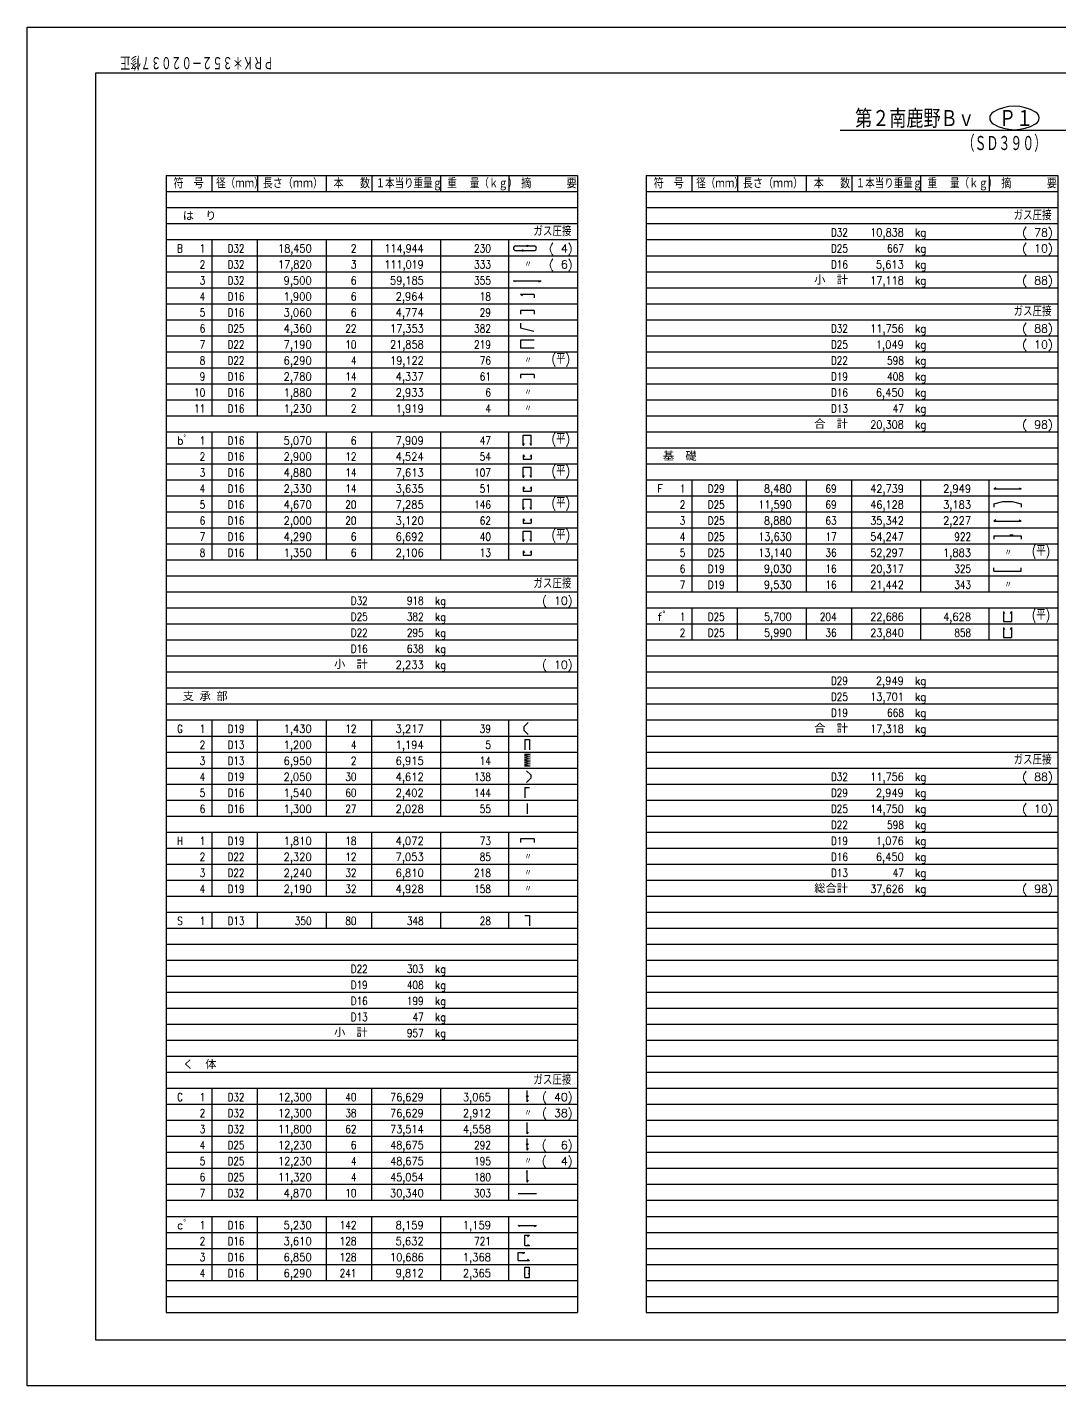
# Model space of a CAD drawing. Extents: x -42150 to -100, y -29800 to -100.
# Drawn here: x -42150 to -19569, y -29800 to -100 of the extents above; entities that cross this region are included whole.
import ezdxf
from ezdxf.enums import TextEntityAlignment as Align

# ---------------------------------------------------------------- set-up
doc = ezdxf.new("R2010")
doc.units = 0
doc.header["$MEASUREMENT"] = 0
for name, color, linetype in [('HYOU-TATE', 7, 'CONTINUOUS'), ('HYOU-TEXT', 6, 'CONTINUOUS'), ('HYOU-YOKO', 7, 'CONTINUOUS'), ('JOINT-TEXT', 6, 'CONTINUOUS'), ('KAKOU', 6, 'CONTINUOUS'), ('MOJI', 6, 'CONTINUOUS'), ('TEXT-01', 4, 'CONTINUOUS'), ('TEXT-02', 6, 'CONTINUOUS'), ('WAKU-01', 1, 'CONTINUOUS')]:
    doc.layers.add(name, color=color, linetype=linetype)
doc.styles.get("Standard").update_dxf_attribs({"font": 'txt.shx', "bigfont": 'bigfont.shx'})
doc.styles.add('TYTLE', font='txt.shx', dxfattribs={"width": 0.678, "bigfont": 'bigfont.shx'})

msp = doc.modelspace()

# ---------------------------------------------------------------- linework, layer by layer
at = {"layer": 'HYOU-TATE'}
for p, q in [((-38114, -4745), (-38114, -8595)), ((-37114, -8595), (-37114, -4745)), ((-35614, -4745), (-35614, -8595)), ((-34614, -8595), (-34614, -4745)), ((-33114, -4745), (-33114, -8595)), ((-31614, -8595), (-31614, -4745)), ((-38114, -8945), (-38114, -11745)), ((-37114, -11745), (-37114, -8945)), ((-35614, -8945), (-35614, -11745)), ((-34614, -11745), (-34614, -8945)), ((-33114, -8945), (-33114, -11745)), ((-31614, -11745), (-31614, -8945)), ((-27614, -9995), (-27614, -12445)), ((-26614, -12445), (-26614, -9995)), ((-25114, -9995), (-25114, -12445)), ((-24114, -12445), (-24114, -9995)), ((-22614, -9995), (-22614, -12445)), ((-21114, -12445), (-21114, -9995)), ((-27614, -12795), (-27614, -13495)), ((-26614, -13495), (-26614, -12795)), ((-25114, -12795), (-25114, -13495)), ((-24114, -13495), (-24114, -12795)), ((-22614, -12795), (-22614, -13495)), ((-21114, -13495), (-21114, -12795)), ((-38114, -15245), (-38114, -17345)), ((-37114, -17345), (-37114, -15245)), ((-35614, -15245), (-35614, -17345)), ((-34614, -17345), (-34614, -15245)), ((-33114, -15245), (-33114, -17345)), ((-31614, -17345), (-31614, -15245)), ((-38114, -17695), (-38114, -19095)), ((-37114, -19095), (-37114, -17695)), ((-35614, -17695), (-35614, -19095)), ((-34614, -19095), (-34614, -17695)), ((-33114, -17695), (-33114, -19095)), ((-31614, -19095), (-31614, -17695)), ((-38114, -19445), (-38114, -19795)), ((-37114, -19795), (-37114, -19445)), ((-35614, -19445), (-35614, -19795)), ((-34614, -19795), (-34614, -19445)), ((-33114, -19445), (-33114, -19795)), ((-31614, -19795), (-31614, -19445)), ((-38114, -23295), (-38114, -25745)), ((-37114, -25745), (-37114, -23295)), ((-35614, -23295), (-35614, -25745)), ((-34614, -25745), (-34614, -23295)), ((-33114, -23295), (-33114, -25745)), ((-31614, -25745), (-31614, -23295)), ((-38114, -26095), (-38114, -27495)), ((-37114, -27495), (-37114, -26095)), ((-35614, -26095), (-35614, -27495)), ((-34614, -27495), (-34614, -26095)), ((-33114, -26095), (-33114, -27495)), ((-31614, -27495), (-31614, -26095))]:
    msp.add_line(p, q, dxfattribs=at)
at = {"layer": 'HYOU-YOKO', "color": 4}
for p, q in [((-39114, -3345), (-39114, -28195)), ((-39114, -3345), (-30114, -3345)), ((-30114, -3345), (-30114, -28195)), ((-28614, -3345), (-28614, -28195)), ((-28614, -3345), (-19614, -3345)), ((-19614, -3345), (-19614, -28195)), ((-39114, -3695), (-30114, -3695)), ((-28614, -3695), (-19614, -3695)), ((-39114, -28195), (-30114, -28195)), ((-28614, -28195), (-19614, -28195))]:
    msp.add_line(p, q, dxfattribs=at)
at = {"layer": 'HYOU-YOKO'}
for p, q in [((-38114, -3345), (-38114, -3695)), ((-37114, -3345), (-37114, -3695)), ((-35614, -3345), (-35614, -3695)), ((-34614, -3345), (-34614, -3695)), ((-33114, -3345), (-33114, -3695)), ((-31614, -3345), (-31614, -3695)), ((-27614, -3345), (-27614, -3695)), ((-26614, -3345), (-26614, -3695)), ((-25114, -3345), (-25114, -3695)), ((-24114, -3345), (-24114, -3695)), ((-22614, -3345), (-22614, -3695)), ((-21114, -3345), (-21114, -3695)), ((-39114, -4045), (-30114, -4045)), ((-28614, -4045), (-19614, -4045)), ((-39114, -4395), (-30114, -4395)), ((-28614, -4395), (-19614, -4395)), ((-39114, -4745), (-30114, -4745)), ((-28614, -4745), (-19614, -4745)), ((-39114, -5095), (-30114, -5095)), ((-28614, -5095), (-19614, -5095)), ((-39114, -5445), (-30114, -5445)), ((-28614, -5445), (-19614, -5445)), ((-39114, -5795), (-30114, -5795)), ((-28614, -5795), (-19614, -5795)), ((-39114, -6145), (-30114, -6145)), ((-28614, -6145), (-19614, -6145)), ((-39114, -6495), (-30114, -6495)), ((-28614, -6495), (-19614, -6495)), ((-39114, -6845), (-30114, -6845)), ((-28614, -6845), (-19614, -6845)), ((-39114, -7195), (-30114, -7195)), ((-28614, -7195), (-19614, -7195)), ((-39114, -7545), (-30114, -7545)), ((-28614, -7545), (-19614, -7545)), ((-39114, -7895), (-30114, -7895)), ((-28614, -7895), (-19614, -7895)), ((-39114, -8245), (-30114, -8245)), ((-28614, -8245), (-19614, -8245)), ((-39114, -8595), (-30114, -8595)), ((-28614, -8595), (-19614, -8595)), ((-39114, -8945), (-30114, -8945)), ((-28614, -8945), (-19614, -8945)), ((-39114, -9295), (-30114, -9295)), ((-28614, -9295), (-19614, -9295)), ((-39114, -9645), (-30114, -9645)), ((-28614, -9645), (-19614, -9645)), ((-39114, -9995), (-30114, -9995)), ((-28614, -9995), (-19614, -9995)), ((-39114, -10345), (-30114, -10345)), ((-28614, -10345), (-19614, -10345)), ((-39114, -10695), (-30114, -10695)), ((-28614, -10695), (-19614, -10695)), ((-39114, -11045), (-30114, -11045)), ((-28614, -11045), (-19614, -11045)), ((-39114, -11395), (-30114, -11395)), ((-28614, -11395), (-19614, -11395)), ((-39114, -11745), (-30114, -11745)), ((-28614, -11745), (-19614, -11745)), ((-39114, -12095), (-30114, -12095)), ((-28614, -12095), (-19614, -12095)), ((-39114, -12445), (-30114, -12445)), ((-28614, -12445), (-19614, -12445)), ((-39114, -12795), (-30114, -12795)), ((-28614, -12795), (-19614, -12795)), ((-39114, -13145), (-30114, -13145)), ((-28614, -13145), (-19614, -13145)), ((-39114, -13495), (-30114, -13495)), ((-28614, -13495), (-19614, -13495)), ((-39114, -13845), (-30114, -13845)), ((-28614, -13845), (-19614, -13845)), ((-39114, -14195), (-30114, -14195)), ((-28614, -14195), (-19614, -14195)), ((-39114, -14545), (-30114, -14545)), ((-28614, -14545), (-19614, -14545)), ((-39114, -14895), (-30114, -14895)), ((-28614, -14895), (-19614, -14895)), ((-39114, -15245), (-30114, -15245)), ((-28614, -15245), (-19614, -15245)), ((-39114, -15595), (-30114, -15595)), ((-28614, -15595), (-19614, -15595)), ((-39114, -15945), (-30114, -15945)), ((-28614, -15945), (-19614, -15945)), ((-39114, -16295), (-30114, -16295)), ((-28614, -16295), (-19614, -16295)), ((-39114, -16645), (-30114, -16645)), ((-28614, -16645), (-19614, -16645)), ((-39114, -16995), (-30114, -16995)), ((-28614, -16995), (-19614, -16995)), ((-39114, -17345), (-30114, -17345)), ((-28614, -17345), (-19614, -17345)), ((-39114, -17695), (-30114, -17695)), ((-28614, -17695), (-19614, -17695)), ((-39114, -18045), (-30114, -18045)), ((-28614, -18045), (-19614, -18045)), ((-39114, -18395), (-30114, -18395)), ((-28614, -18395), (-19614, -18395)), ((-39114, -18745), (-30114, -18745)), ((-28614, -18745), (-19614, -18745)), ((-39114, -19095), (-30114, -19095)), ((-28614, -19095), (-19614, -19095)), ((-39114, -19445), (-30114, -19445)), ((-28614, -19445), (-19614, -19445)), ((-39114, -19795), (-30114, -19795)), ((-28614, -19795), (-19614, -19795)), ((-39114, -20145), (-30114, -20145)), ((-28614, -20145), (-19614, -20145)), ((-39114, -20495), (-30114, -20495)), ((-28614, -20495), (-19614, -20495)), ((-39114, -20845), (-30114, -20845)), ((-28614, -20845), (-19614, -20845)), ((-39114, -21195), (-30114, -21195)), ((-28614, -21195), (-19614, -21195)), ((-39114, -21545), (-30114, -21545)), ((-28614, -21545), (-19614, -21545)), ((-39114, -21895), (-30114, -21895)), ((-28614, -21895), (-19614, -21895)), ((-39114, -22245), (-30114, -22245)), ((-28614, -22245), (-19614, -22245)), ((-39114, -22595), (-30114, -22595)), ((-28614, -22595), (-19614, -22595)), ((-39114, -22945), (-30114, -22945)), ((-28614, -22945), (-19614, -22945)), ((-39114, -23295), (-30114, -23295)), ((-28614, -23295), (-19614, -23295)), ((-39114, -23645), (-30114, -23645)), ((-28614, -23645), (-19614, -23645)), ((-39114, -23995), (-30114, -23995)), ((-28614, -23995), (-19614, -23995)), ((-39114, -24345), (-30114, -24345)), ((-28614, -24345), (-19614, -24345)), ((-39114, -24695), (-30114, -24695)), ((-28614, -24695), (-19614, -24695)), ((-39114, -25045), (-30114, -25045)), ((-28614, -25045), (-19614, -25045)), ((-39114, -25395), (-30114, -25395)), ((-28614, -25395), (-19614, -25395)), ((-39114, -25745), (-30114, -25745)), ((-28614, -25745), (-19614, -25745)), ((-39114, -26095), (-30114, -26095)), ((-28614, -26095), (-19614, -26095)), ((-39114, -26445), (-30114, -26445)), ((-28614, -26445), (-19614, -26445)), ((-39114, -26795), (-30114, -26795)), ((-28614, -26795), (-19614, -26795)), ((-39114, -27145), (-30114, -27145)), ((-28614, -27145), (-19614, -27145)), ((-39114, -27495), (-30114, -27495)), ((-28614, -27495), (-19614, -27495)), ((-39114, -27845), (-30114, -27845)), ((-28614, -27845), (-19614, -27845))]:
    msp.add_line(p, q, dxfattribs=at)
at = {"layer": 'KAKOU'}
for p, q in [((-31466, -4883), (-31066, -4883)), ((-31466, -4983), (-31066, -4983)), ((-31514, -5645), (-30914, -5645)), ((-31471, -5670), (-31514, -5645)), ((-30958, -5670), (-30914, -5645)), ((-31064, -5945), (-31364, -5945)), ((-31321, -5970), (-31364, -5945)), ((-31064, -5945), (-31064, -6020)), ((-31064, -6295), (-31364, -6295)), ((-31364, -6295), (-31364, -6370)), ((-31064, -6295), (-31064, -6370)), ((-31364, -6570), (-31364, -6670)), ((-31364, -6670), (-31074, -6748)), ((-31364, -6945), (-31364, -7120)), ((-31064, -6945), (-31364, -6945)), ((-31064, -7120), (-31364, -7120)), ((-31364, -7695), (-31364, -7770)), ((-31064, -7695), (-31364, -7695)), ((-31064, -7695), (-31064, -7770)), ((-31302, -9245), (-31302, -9020)), ((-31302, -9020), (-31127, -9020)), ((-31302, -9245), (-31277, -9202)), ((-31127, -9245), (-31152, -9202)), ((-31127, -9245), (-31127, -9020)), ((-31302, -9445), (-31277, -9489)), ((-31302, -9445), (-31302, -9545)), ((-31127, -9445), (-31152, -9489)), ((-31127, -9445), (-31127, -9545)), ((-31302, -9545), (-31127, -9545)), ((-31302, -9945), (-31302, -9720)), ((-31302, -9720), (-31127, -9720)), ((-31127, -9945), (-31127, -9720)), ((-31302, -9945), (-31277, -9902)), ((-31127, -9945), (-31152, -9902)), ((-31302, -10145), (-31277, -10189)), ((-31302, -10145), (-31302, -10245)), ((-31302, -10245), (-31127, -10245)), ((-31127, -10145), (-31152, -10189)), ((-31127, -10145), (-31127, -10245)), ((-20971, -10170), (-21014, -10195)), ((-21014, -10195), (-20414, -10195)), ((-20458, -10170), (-20414, -10195)), ((-31302, -10645), (-31302, -10420)), ((-31302, -10420), (-31127, -10420)), ((-31302, -10645), (-31277, -10602)), ((-31127, -10645), (-31152, -10602)), ((-31127, -10645), (-31127, -10420)), ((-21014, -10520), (-20814, -10470)), ((-21014, -10520), (-21014, -10595)), ((-20814, -10470), (-20614, -10470)), ((-20614, -10470), (-20414, -10520)), ((-20414, -10520), (-20414, -10595)), ((-31302, -10845), (-31302, -10945)), ((-31302, -10845), (-31277, -10889)), ((-31302, -10945), (-31127, -10945)), ((-31127, -10845), (-31152, -10889)), ((-31127, -10845), (-31127, -10945)), ((-20971, -10870), (-21014, -10895)), ((-21014, -10895), (-20414, -10895)), ((-20458, -10870), (-20414, -10895)), ((-31302, -11120), (-31127, -11120)), ((-31302, -11345), (-31302, -11120)), ((-31127, -11345), (-31127, -11120)), ((-21014, -11220), (-20414, -11220)), ((-21014, -11220), (-21014, -11295)), ((-20664, -11200), (-20589, -11200)), ((-20414, -11220), (-20414, -11295)), ((-31302, -11345), (-31277, -11302)), ((-31302, -11545), (-31302, -11645)), ((-31302, -11545), (-31277, -11589)), ((-31127, -11345), (-31152, -11302)), ((-31127, -11545), (-31152, -11589)), ((-31127, -11545), (-31127, -11645)), ((-31302, -11645), (-31127, -11645)), ((-21014, -11995), (-21014, -11920)), ((-21014, -11995), (-20414, -11995)), ((-20414, -11995), (-20414, -11920)), ((-20802, -12870), (-20777, -12914)), ((-20802, -12870), (-20802, -13095)), ((-20627, -12870), (-20652, -12914)), ((-20627, -12870), (-20627, -13095)), ((-20802, -13095), (-20627, -13095)), ((-20802, -13220), (-20802, -13445)), ((-20802, -13220), (-20777, -13264)), ((-20627, -13220), (-20652, -13264)), ((-20627, -13220), (-20627, -13445)), ((-20802, -13445), (-20627, -13445)), ((-31197, -15303), (-31289, -15395)), ((-31289, -15395), (-31289, -15470)), ((-31197, -15563), (-31289, -15470)), ((-31264, -15670), (-31264, -15895)), ((-31264, -15670), (-31164, -15670)), ((-31164, -15670), (-31164, -15895)), ((-31277, -15995), (-31152, -15995)), ((-31152, -15995), (-31277, -16016)), ((-31277, -16016), (-31152, -16037)), ((-31152, -16037), (-31277, -16058)), ((-31277, -16058), (-31152, -16079)), ((-31152, -16079), (-31277, -16100)), ((-31277, -16100), (-31152, -16120)), ((-31152, -16120), (-31277, -16141)), ((-31277, -16141), (-31152, -16162)), ((-31152, -16162), (-31277, -16183)), ((-31277, -16183), (-31152, -16204)), ((-31152, -16204), (-31277, -16225)), ((-31277, -16225), (-31152, -16245)), ((-31277, -16245), (-31152, -16245)), ((-31232, -16353), (-31139, -16445)), ((-31232, -16613), (-31139, -16520)), ((-31139, -16445), (-31139, -16520)), ((-31264, -16720), (-31264, -16945)), ((-31264, -16720), (-31164, -16720)), ((-31214, -17070), (-31214, -17295)), ((-31064, -17845), (-31364, -17845)), ((-31364, -17845), (-31364, -17920)), ((-31064, -17845), (-31064, -17920)), ((-31264, -19520), (-31164, -19520)), ((-31164, -19520), (-31164, -19745)), ((-31214, -23595), (-31214, -23345)), ((-31214, -23595), (-31189, -23552)), ((-31214, -24295), (-31214, -24045)), ((-31214, -24295), (-31189, -24252)), ((-31214, -24645), (-31214, -24395)), ((-31214, -24645), (-31189, -24602)), ((-31214, -25095), (-31239, -25139)), ((-31214, -25345), (-31214, -25095)), ((-31214, -25345), (-31189, -25302)), ((-31414, -25595), (-31014, -25595)), ((-31414, -26295), (-31014, -26295)), ((-31371, -26320), (-31414, -26295)), ((-31058, -26320), (-31014, -26295)), ((-31264, -26733), (-31264, -26508)), ((-31264, -26508), (-31164, -26508)), ((-31208, -26533), (-31164, -26508)), ((-31208, -26708), (-31164, -26733)), ((-31414, -27058), (-31414, -26883)), ((-31414, -26883), (-31264, -26883)), ((-31308, -26908), (-31264, -26883)), ((-31264, -26733), (-31164, -26733)), ((-31414, -27058), (-31164, -27058)), ((-31264, -27433), (-31264, -27208)), ((-31264, -27208), (-31164, -27208)), ((-31208, -27033), (-31164, -27058)), ((-31164, -27258), (-31189, -27301)), ((-31164, -27433), (-31164, -27208)), ((-31264, -27433), (-31164, -27433)), ((-31164, -27383), (-31189, -27340))]:
    msp.add_line(p, q, dxfattribs=at)
for centre, radius in [((-31316, -4983), 15), ((-31316, -4983), 7.5), ((-31216, -4883), 15), ((-31216, -4883), 7.5), ((-31214, -23470), 15), ((-31214, -23470), 7.5), ((-31214, -24520), 15), ((-31214, -24520), 7.5)]:
    msp.add_circle(centre, radius, dxfattribs=at)
for centre, start, end in [((-31466, -4933), 90, 270), ((-31066, -4933), 270, 90)]:
    msp.add_arc(centre, 50, start, end, dxfattribs=at)
at = {"layer": 'TEXT-01'}
msp.add_line((-24375, -2350), (-17375, -2350), dxfattribs=at)
at = {"layer": 'TEXT-01', "color": 2}
for centre, radius, start, end in [((-20951, -2085), 150, 120.434, 239.566), ((-20562, -2746), 917, 59.566, 120.434), ((-20174, -2085), 150, 300.434, 59.566), ((-20562, -1424), 917, 239.566, 300.434)]:
    msp.add_arc(centre, radius, start, end, dxfattribs=at)
at = {"layer": 'WAKU-01', "color": 7}
for p, q in [((-42150, -100), (-100, -100)), ((-42150, -29800), (-42150, -100)), ((-100, -29800), (-42150, -29800))]:
    msp.add_line(p, q, dxfattribs=at)
at = {"layer": 'WAKU-01'}
for p, q in [((-40650, -28800), (-40650, -1100)), ((-40650, -1100), (-1100, -1100)), ((-1100, -28800), (-40650, -28800))]:
    msp.add_line(p, q, dxfattribs=at)

# ---------------------------------------------------------------- texts
at = {"layer": 'HYOU-TEXT'}
for s, p in [('符\u3000号', (-38950, -3621)), ('長さ（ｍｍ）', (-37001, -3621)), ('本  数', (-35450, -3621)), ('摘    要', (-31349, -3621)), ('符\u3000号', (-28450, -3621)), ('長さ（ｍｍ）', (-26501, -3621)), ('本  数', (-24950, -3621)), ('摘    要', (-20849, -3621))]:
    msp.add_text(s, height=200, dxfattribs=at).set_placement(p)
at = {"layer": 'HYOU-TEXT', "width": 0.8}
for s, p in [('径（ｍｍ）', (-38019, -3621)), ('１本当り重量ｇ', (-34532, -3621)), ('重  量（ｋｇ）', (-32963, -3621)), ('径（ｍｍ）', (-27519, -3621)), ('１本当り重量ｇ', (-24032, -3621)), ('重  量（ｋｇ）', (-22463, -3621))]:
    msp.add_text(s, height=200, dxfattribs=at).set_placement(p)
at = {"layer": 'JOINT-TEXT', "width": 0.8}
for p in [(-19749, -4377), (-30249, -4727), (-19749, -6477), (-30249, -12427), (-19749, -16277), (-30249, -23277)]:
    msp.add_text('ガス圧接', height=200, dxfattribs=at).set_placement(p, align=Align.BOTTOM_RIGHT)
at = {"layer": 'JOINT-TEXT'}
for s, p in [('( 78)', (-19724, -4727)), ('( 4)', (-30224, -5077)), ('( 10)', (-19724, -5077)), ('( 6)', (-30224, -5427)), ('( 88)', (-19724, -5777)), ('( 88)', (-19724, -6827)), ('( 10)', (-19724, -7177)), ('( 98)', (-19724, -8927)), ('( 10)', (-30224, -12777)), ('( 10)', (-30224, -14177)), ('( 88)', (-19724, -16627)), ('( 10)', (-19724, -17327)), ('( 98)', (-19724, -19077)), ('( 40)', (-30224, -23627)), ('( 38)', (-30224, -23977)), ('(  6)', (-30224, -24677)), ('(  4)', (-30224, -25027))]:
    msp.add_text(s, height=175, dxfattribs=at).set_placement(p, align=Align.BOTTOM_RIGHT)
at = {"layer": 'JOINT-TEXT', "width": 0.8}
for p in [(-30681, -7510), (-30681, -9260), (-30681, -9960), (-30681, -10660), (-30681, -11360), (-20181, -11710), (-20181, -13110)]:
    msp.add_text('(平)', height=200, dxfattribs=at).set_placement(p, align=Align.BOTTOM_LEFT)
at = {"layer": 'KAKOU', "width": 0.8}
for p in [(-31281, -5410), (-31281, -7510), (-31281, -8210), (-31281, -8560), (-20781, -11710), (-20781, -12410), (-31281, -18360), (-31281, -18710), (-31281, -19060), (-31281, -23960), (-31281, -25010)]:
    msp.add_text('〃', height=150, dxfattribs=at).set_placement(p, align=Align.BOTTOM_LEFT)
at = {"layer": 'MOJI'}
for s, width, p, p2 in [('は', 1.615385, (-38747, -4325), (-38502, -4325)), ('り', 1.909091, (-38257, -4325), (-38012, -4325)), ('D32', 0.7875, (-24572, -4675), (-24204, -4675)), ('10,838', 0.9, (-23714, -4675), (-22979, -4675)), ('kg', 0.84, (-22734, -4675), (-22489, -4675)), ('B', 1.05, (-38869, -5025), (-38747, -5025)), ('1', 2.1, (-38379, -5025), (-38257, -5025)), ('D32', 0.7875, (-37767, -5025), (-37399, -5025)), ('18,450', 0.9, (-36664, -5025), (-35929, -5025)), ('2', 1.05, (-35072, -5025), (-34949, -5025)), ('114,944', 0.890909, (-34337, -5025), (-33479, -5025)), ('230', 0.84, (-32377, -5025), (-32009, -5025)), ('D25', 0.7875, (-24572, -5025), (-24204, -5025)), ('667', 0.7875, (-23347, -5025), (-22979, -5025)), ('kg', 0.84, (-22734, -5025), (-22489, -5025)), ('2', 1.05, (-38379, -5375), (-38257, -5375)), ('D32', 0.7875, (-37767, -5375), (-37399, -5375)), ('17,820', 0.9, (-36664, -5375), (-35929, -5375)), ('3', 1.05, (-35072, -5375), (-34949, -5375)), ('111,019', 1.05, (-34337, -5375), (-33479, -5375)), ('333', 0.7875, (-32377, -5375), (-32009, -5375)), ('D16', 0.9, (-24572, -5375), (-24204, -5375)), ('5,613', 0.913043, (-23592, -5375), (-22979, -5375)), ('kg', 0.84, (-22734, -5375), (-22489, -5375)), ('3', 1.05, (-38379, -5725), (-38257, -5725)), ('D32', 0.7875, (-37767, -5725), (-37399, -5725)), ('9,500', 0.913043, (-36542, -5725), (-35929, -5725)), ('6', 1.05, (-35072, -5725), (-34949, -5725)), ('59,185', 0.868966, (-34214, -5725), (-33479, -5725)), ('355', 0.7875, (-32377, -5725), (-32009, -5725)), ('小', 1.5, (-24939, -5725), (-24694, -5725)), ('計', 1.5, (-24449, -5725), (-24204, -5725)), ('17,118', 1.008, (-23714, -5725), (-22979, -5725)), ('kg', 0.84, (-22734, -5725), (-22489, -5725)), ('4', 1.05, (-38379, -6075), (-38257, -6075)), ('D16', 0.9, (-37767, -6075), (-37399, -6075)), ('6', 1.05, (-35072, -6075), (-34949, -6075)), ('2,964', 0.84, (-34092, -6075), (-33479, -6075)), ('18', 1.05, (-32254, -6075), (-32009, -6075)), ('5', 1.05, (-38379, -6425), (-38257, -6425)), ('D16', 0.9, (-37767, -6425), (-37399, -6425)), ('3,060', 0.913043, (-36542, -6425), (-35929, -6425)), ('6', 1.05, (-35072, -6425), (-34949, -6425)), ('4,774', 0.84, (-34092, -6425), (-33479, -6425)), ('29', 0.84, (-32254, -6425), (-32009, -6425)), ('6', 1.05, (-38379, -6775), (-38257, -6775)), ('D25', 0.7875, (-37767, -6775), (-37399, -6775)), ('4,360', 0.875, (-36542, -6775), (-35929, -6775)), ('22', 0.84, (-35194, -6775), (-34949, -6775)), ('17,353', 0.868966, (-34214, -6775), (-33479, -6775)), ('382', 0.7875, (-32377, -6775), (-32009, -6775)), ('D32', 0.7875, (-24572, -6775), (-24204, -6775)), ('11,756', 0.933333, (-23714, -6775), (-22979, -6775)), ('kg', 0.84, (-22734, -6775), (-22489, -6775)), ('7', 1.05, (-38379, -7125), (-38257, -7125)), ('D22', 0.7875, (-37767, -7125), (-37399, -7125)), ('7,190', 0.954545, (-36542, -7125), (-35929, -7125)), ('10', 1.2, (-35194, -7125), (-34949, -7125)), ('21,858', 0.868966, (-34214, -7125), (-33479, -7125)), ('219', 0.9, (-32377, -7125), (-32009, -7125)), ('D25', 0.7875, (-24572, -7125), (-24204, -7125)), ('1,049', 0.954545, (-23592, -7125), (-22979, -7125)), ('kg', 0.84, (-22734, -7125), (-22489, -7125)), ('8', 1.05, (-38379, -7475), (-38257, -7475)), ('D22', 0.7875, (-37767, -7475), (-37399, -7475)), ('6,290', 0.875, (-36542, -7475), (-35929, -7475)), ('4', 1.05, (-35072, -7475), (-34949, -7475)), ('19,122', 0.933333, (-34214, -7475), (-33479, -7475)), ('76', 0.84, (-32254, -7475), (-32009, -7475)), ('D22', 0.7875, (-24572, -7475), (-24204, -7475)), ('598', 0.7875, (-23347, -7475), (-22979, -7475)), ('kg', 0.84, (-22734, -7475), (-22489, -7475)), ('9', 1.05, (-38379, -7825), (-38257, -7825)), ('D16', 0.9, (-37767, -7825), (-37399, -7825)), ('2,780', 0.875, (-36542, -7825), (-35929, -7825)), ('14', 1.05, (-35194, -7825), (-34949, -7825)), ('4,337', 0.84, (-34092, -7825), (-33479, -7825)), ('61', 1.05, (-32254, -7825), (-32009, -7825)), ('D19', 0.9, (-24572, -7825), (-24204, -7825)), ('408', 0.84, (-23347, -7825), (-22979, -7825)), ('kg', 0.84, (-22734, -7825), (-22489, -7825)), ('10', 1.2, (-38502, -8175), (-38257, -8175)), ('D16', 0.9, (-37767, -8175), (-37399, -8175)), ('1,880', 0.954545, (-36542, -8175), (-35929, -8175)), ('2', 1.05, (-35072, -8175), (-34949, -8175)), ('2,933', 0.84, (-34092, -8175), (-33479, -8175)), ('6', 1.05, (-32132, -8175), (-32009, -8175)), ('D16', 0.9, (-24572, -8175), (-24204, -8175)), ('6,450', 0.875, (-23592, -8175), (-22979, -8175)), ('kg', 0.84, (-22734, -8175), (-22489, -8175)), ('11', 1.4, (-38502, -8525), (-38257, -8525)), ('D16', 0.9, (-37767, -8525), (-37399, -8525)), ('1,230', 0.954545, (-36542, -8525), (-35929, -8525)), ('2', 1.05, (-35072, -8525), (-34949, -8525)), ('4', 1.05, (-32132, -8525), (-32009, -8525)), ('D13', 0.9, (-24572, -8525), (-24204, -8525)), ('47', 0.84, (-23224, -8525), (-22979, -8525)), ('kg', 0.84, (-22734, -8525), (-22489, -8525)), ('合', 1.5, (-24939, -8875), (-24694, -8875)), ('計', 1.5, (-24449, -8875), (-24204, -8875)), ('20,308', 0.868966, (-23714, -8875), (-22979, -8875)), ('kg', 0.84, (-22734, -8875), (-22489, -8875)), ('bﾟ', 1.5, (-38869, -9225), (-38624, -9225)), ('1', 2.1, (-38379, -9225), (-38257, -9225)), ('D16', 0.9, (-37767, -9225), (-37399, -9225)), ('5,070', 0.913043, (-36542, -9225), (-35929, -9225)), ('6', 1.05, (-35072, -9225), (-34949, -9225)), ('7,909', 0.875, (-34092, -9225), (-33479, -9225)), ('47', 0.84, (-32254, -9225), (-32009, -9225)), ('2', 1.05, (-38379, -9575), (-38257, -9575)), ('D16', 0.9, (-37767, -9575), (-37399, -9575)), ('2,900', 0.913043, (-36542, -9575), (-35929, -9575)), ('12', 1.05, (-35194, -9575), (-34949, -9575)), ('4,524', 0.84, (-34092, -9575), (-33479, -9575)), ('54', 0.84, (-32254, -9575), (-32009, -9575)), ('基', 1.5, (-28247, -9575), (-28002, -9575)), ('礎', 1.5, (-27757, -9575), (-27512, -9575)), ('3', 1.05, (-38379, -9925), (-38257, -9925)), ('D16', 0.9, (-37767, -9925), (-37399, -9925)), ('4,880', 0.875, (-36542, -9925), (-35929, -9925)), ('14', 1.05, (-35194, -9925), (-34949, -9925)), ('7,613', 0.913043, (-34092, -9925), (-33479, -9925)), ('107', 0.969231, (-32377, -9925), (-32009, -9925)), ('4', 1.05, (-38379, -10275), (-38257, -10275)), ('D16', 0.9, (-37767, -10275), (-37399, -10275)), ('2,330', 0.875, (-36542, -10275), (-35929, -10275)), ('14', 1.05, (-35194, -10275), (-34949, -10275)), ('3,635', 0.84, (-34092, -10275), (-33479, -10275)), ('51', 1.05, (-32254, -10275), (-32009, -10275)), ('F', 1.05, (-28369, -10275), (-28247, -10275)), ('1', 2.1, (-27879, -10275), (-27757, -10275)), ('D29', 0.7875, (-27267, -10275), (-26899, -10275)), ('8,480', 0.875, (-26042, -10275), (-25429, -10275)), ('69', 0.84, (-24694, -10275), (-24449, -10275)), ('42,739', 0.812903, (-23714, -10275), (-22979, -10275)), ('2,949', 0.84, (-22122, -10275), (-21509, -10275)), ('5', 1.05, (-38379, -10625), (-38257, -10625)), ('D16', 0.9, (-37767, -10625), (-37399, -10625)), ('4,670', 0.875, (-36542, -10625), (-35929, -10625)), ('20', 0.933333, (-35194, -10625), (-34949, -10625)), ('7,285', 0.84, (-34092, -10625), (-33479, -10625)), ('146', 0.9, (-32377, -10625), (-32009, -10625)), ('2', 1.05, (-27879, -10625), (-27757, -10625)), ('D25', 0.7875, (-27267, -10625), (-26899, -10625)), ('11,590', 0.969231, (-26164, -10625), (-25429, -10625)), ('69', 0.84, (-24694, -10625), (-24449, -10625)), ('46,128', 0.868966, (-23714, -10625), (-22979, -10625)), ('3,183', 0.913043, (-22122, -10625), (-21509, -10625)), ('6', 1.05, (-38379, -10975), (-38257, -10975)), ('D16', 0.9, (-37767, -10975), (-37399, -10975)), ('2,000', 0.954545, (-36542, -10975), (-35929, -10975)), ('20', 0.933333, (-35194, -10975), (-34949, -10975)), ('3,120', 0.954545, (-34092, -10975), (-33479, -10975)), ('62', 0.84, (-32254, -10975), (-32009, -10975)), ('3', 1.05, (-27879, -10975), (-27757, -10975)), ('D25', 0.7875, (-27267, -10975), (-26899, -10975)), ('8,880', 0.875, (-26042, -10975), (-25429, -10975)), ('63', 0.84, (-24694, -10975), (-24449, -10975)), ('35,342', 0.812903, (-23714, -10975), (-22979, -10975)), ('2,227', 0.84, (-22122, -10975), (-21509, -10975)), ('7', 1.05, (-38379, -11325), (-38257, -11325)), ('D16', 0.9, (-37767, -11325), (-37399, -11325)), ('4,290', 0.875, (-36542, -11325), (-35929, -11325)), ('6', 1.05, (-35072, -11325), (-34949, -11325)), ('6,692', 0.84, (-34092, -11325), (-33479, -11325)), ('40', 0.933333, (-32254, -11325), (-32009, -11325)), ('4', 1.05, (-27879, -11325), (-27757, -11325)), ('D25', 0.7875, (-27267, -11325), (-26899, -11325)), ('13,630', 0.9, (-26164, -11325), (-25429, -11325)), ('17', 1.05, (-24694, -11325), (-24449, -11325)), ('54,247', 0.812903, (-23714, -11325), (-22979, -11325)), ('922', 0.7875, (-21877, -11325), (-21509, -11325)), ('8', 1.05, (-38379, -11675), (-38257, -11675)), ('D16', 0.9, (-37767, -11675), (-37399, -11675)), ('1,350', 0.954545, (-36542, -11675), (-35929, -11675)), ('6', 1.05, (-35072, -11675), (-34949, -11675)), ('2,106', 0.954545, (-34092, -11675), (-33479, -11675)), ('13', 1.05, (-32254, -11675), (-32009, -11675)), ('5', 1.05, (-27879, -11675), (-27757, -11675)), ('D25', 0.7875, (-27267, -11675), (-26899, -11675)), ('13,140', 0.969231, (-26164, -11675), (-25429, -11675)), ('36', 0.84, (-24694, -11675), (-24449, -11675)), ('52,297', 0.812903, (-23714, -11675), (-22979, -11675)), ('1,883', 0.913043, (-22122, -11675), (-21509, -11675)), ('6', 1.05, (-27879, -12025), (-27757, -12025)), ('D19', 0.9, (-27267, -12025), (-26899, -12025)), ('9,030', 0.913043, (-26042, -12025), (-25429, -12025)), ('16', 1.05, (-24694, -12025), (-24449, -12025)), ('20,317', 0.9, (-23714, -12025), (-22979, -12025)), ('325', 0.7875, (-21877, -12025), (-21509, -12025)), ('7', 1.05, (-27879, -12375), (-27757, -12375)), ('D19', 0.9, (-27267, -12375), (-26899, -12375)), ('9,530', 0.875, (-26042, -12375), (-25429, -12375)), ('16', 1.05, (-24694, -12375), (-24449, -12375)), ('21,442', 0.868966, (-23714, -12375), (-22979, -12375)), ('343', 0.7875, (-21877, -12375), (-21509, -12375)), ('D32', 0.7875, (-35072, -12725), (-34704, -12725)), ('918', 0.9, (-33847, -12725), (-33479, -12725)), ('kg', 0.84, (-33234, -12725), (-32989, -12725)), ('D25', 0.7875, (-35072, -13075), (-34704, -13075)), ('382', 0.7875, (-33847, -13075), (-33479, -13075)), ('kg', 0.84, (-33234, -13075), (-32989, -13075)), ('fﾟ', 1.5, (-28369, -13075), (-28124, -13075)), ('1', 2.1, (-27879, -13075), (-27757, -13075)), ('D25', 0.7875, (-27267, -13075), (-26899, -13075)), ('5,700', 0.913043, (-26042, -13075), (-25429, -13075)), ('204', 0.84, (-24817, -13075), (-24449, -13075)), ('22,686', 0.812903, (-23714, -13075), (-22979, -13075)), ('4,628', 0.84, (-22122, -13075), (-21509, -13075)), ('D22', 0.7875, (-35072, -13425), (-34704, -13425)), ('295', 0.7875, (-33847, -13425), (-33479, -13425)), ('kg', 0.84, (-33234, -13425), (-32989, -13425)), ('2', 1.05, (-27879, -13425), (-27757, -13425)), ('D25', 0.7875, (-27267, -13425), (-26899, -13425)), ('5,990', 0.875, (-26042, -13425), (-25429, -13425)), ('36', 0.84, (-24694, -13425), (-24449, -13425)), ('23,840', 0.84, (-23714, -13425), (-22979, -13425)), ('858', 0.7875, (-21877, -13425), (-21509, -13425)), ('D16', 0.9, (-35072, -13775), (-34704, -13775)), ('638', 0.7875, (-33847, -13775), (-33479, -13775)), ('kg', 0.84, (-33234, -13775), (-32989, -13775)), ('小', 1.5, (-35439, -14125), (-35194, -14125)), ('計', 1.5, (-34949, -14125), (-34704, -14125)), ('2,233', 0.84, (-34092, -14125), (-33479, -14125)), ('kg', 0.84, (-33234, -14125), (-32989, -14125)), ('D29', 0.7875, (-24572, -14475), (-24204, -14475)), ('2,949', 0.84, (-23592, -14475), (-22979, -14475)), ('kg', 0.84, (-22734, -14475), (-22489, -14475)), ('支', 1.5, (-38747, -14825), (-38502, -14825)), ('承', 1.5, (-38379, -14825), (-38134, -14825)), ('部', 1.5, (-38012, -14825), (-37767, -14825)), ('D25', 0.7875, (-24572, -14825), (-24204, -14825)), ('13,701', 0.969231, (-23714, -14825), (-22979, -14825)), ('kg', 0.84, (-22734, -14825), (-22489, -14825)), ('D19', 0.9, (-24572, -15175), (-24204, -15175)), ('668', 0.7875, (-23347, -15175), (-22979, -15175)), ('kg', 0.84, (-22734, -15175), (-22489, -15175)), ('G', 1.05, (-38869, -15525), (-38747, -15525)), ('1', 2.1, (-38379, -15525), (-38257, -15525)), ('D19', 0.9, (-37767, -15525), (-37399, -15525)), ('1,430', 0.954545, (-36542, -15525), (-35929, -15525)), ('12', 1.05, (-35194, -15525), (-34949, -15525)), ('3,217', 0.913043, (-34092, -15525), (-33479, -15525)), ('39', 0.84, (-32254, -15525), (-32009, -15525)), ('合', 1.5, (-24939, -15525), (-24694, -15525)), ('計', 1.5, (-24449, -15525), (-24204, -15525)), ('17,318', 0.933333, (-23714, -15525), (-22979, -15525)), ('kg', 0.84, (-22734, -15525), (-22489, -15525)), ('2', 1.05, (-38379, -15875), (-38257, -15875)), ('D13', 0.9, (-37767, -15875), (-37399, -15875)), ('4', 1.05, (-35072, -15875), (-34949, -15875)), ('5', 1.05, (-32132, -15875), (-32009, -15875)), ('3', 1.05, (-38379, -16225), (-38257, -16225)), ('D13', 0.9, (-37767, -16225), (-37399, -16225)), ('6,950', 0.875, (-36542, -16225), (-35929, -16225)), ('2', 1.05, (-35072, -16225), (-34949, -16225)), ('6,915', 0.913043, (-34092, -16225), (-33479, -16225)), ('14', 1.05, (-32254, -16225), (-32009, -16225)), ('4', 1.05, (-38379, -16575), (-38257, -16575)), ('D19', 0.9, (-37767, -16575), (-37399, -16575)), ('2,050', 0.913043, (-36542, -16575), (-35929, -16575)), ('30', 0.933333, (-35194, -16575), (-34949, -16575)), ('4,612', 0.913043, (-34092, -16575), (-33479, -16575)), ('138', 0.9, (-32377, -16575), (-32009, -16575)), ('D32', 0.7875, (-24572, -16575), (-24204, -16575)), ('11,756', 0.933333, (-23714, -16575), (-22979, -16575)), ('kg', 0.84, (-22734, -16575), (-22489, -16575)), ('5', 1.05, (-38379, -16925), (-38257, -16925)), ('D16', 0.9, (-37767, -16925), (-37399, -16925)), ('1,540', 0.954545, (-36542, -16925), (-35929, -16925)), ('60', 0.933333, (-35194, -16925), (-34949, -16925)), ('2,402', 0.875, (-34092, -16925), (-33479, -16925)), ('144', 0.9, (-32377, -16925), (-32009, -16925)), ('D29', 0.7875, (-24572, -16925), (-24204, -16925)), ('2,949', 0.84, (-23592, -16925), (-22979, -16925)), ('kg', 0.84, (-22734, -16925), (-22489, -16925)), ('6', 1.05, (-38379, -17275), (-38257, -17275)), ('D16', 0.9, (-37767, -17275), (-37399, -17275)), ('27', 0.84, (-35194, -17275), (-34949, -17275)), ('2,028', 0.875, (-34092, -17275), (-33479, -17275)), ('55', 0.84, (-32254, -17275), (-32009, -17275)), ('D25', 0.7875, (-24572, -17275), (-24204, -17275)), ('14,750', 0.9, (-23714, -17275), (-22979, -17275)), ('kg', 0.84, (-22734, -17275), (-22489, -17275)), ('D22', 0.7875, (-24572, -17625), (-24204, -17625)), ('598', 0.7875, (-23347, -17625), (-22979, -17625)), ('kg', 0.84, (-22734, -17625), (-22489, -17625)), ('H', 1.05, (-38869, -17975), (-38747, -17975)), ('1', 2.1, (-38379, -17975), (-38257, -17975)), ('D19', 0.9, (-37767, -17975), (-37399, -17975)), ('1,810', 1.05, (-36542, -17975), (-35929, -17975)), ('18', 1.05, (-35194, -17975), (-34949, -17975)), ('4,072', 0.875, (-34092, -17975), (-33479, -17975)), ('73', 0.84, (-32254, -17975), (-32009, -17975)), ('D19', 0.9, (-24572, -17975), (-24204, -17975)), ('1,076', 0.954545, (-23592, -17975), (-22979, -17975)), ('kg', 0.84, (-22734, -17975), (-22489, -17975)), ('2', 1.05, (-38379, -18325), (-38257, -18325)), ('D22', 0.7875, (-37767, -18325), (-37399, -18325)), ('2,320', 0.875, (-36542, -18325), (-35929, -18325)), ('12', 1.05, (-35194, -18325), (-34949, -18325)), ('7,053', 0.875, (-34092, -18325), (-33479, -18325)), ('85', 0.84, (-32254, -18325), (-32009, -18325)), ('D16', 0.9, (-24572, -18325), (-24204, -18325)), ('6,450', 0.875, (-23592, -18325), (-22979, -18325)), ('kg', 0.84, (-22734, -18325), (-22489, -18325)), ('3', 1.05, (-38379, -18675), (-38257, -18675)), ('D22', 0.7875, (-37767, -18675), (-37399, -18675)), ('2,240', 0.875, (-36542, -18675), (-35929, -18675)), ('32', 0.84, (-35194, -18675), (-34949, -18675)), ('6,810', 0.954545, (-34092, -18675), (-33479, -18675)), ('218', 0.9, (-32377, -18675), (-32009, -18675)), ('D13', 0.9, (-24572, -18675), (-24204, -18675)), ('47', 0.84, (-23224, -18675), (-22979, -18675)), ('kg', 0.84, (-22734, -18675), (-22489, -18675)), ('4', 1.05, (-38379, -19025), (-38257, -19025)), ('D19', 0.9, (-37767, -19025), (-37399, -19025)), ('2,190', 0.954545, (-36542, -19025), (-35929, -19025)), ('32', 0.84, (-35194, -19025), (-34949, -19025)), ('4,928', 0.84, (-34092, -19025), (-33479, -19025)), ('158', 0.9, (-32377, -19025), (-32009, -19025)), ('総合計', 1.26, (-24939, -19025), (-24204, -19025)), ('37,626', 0.812903, (-23714, -19025), (-22979, -19025)), ('kg', 0.84, (-22734, -19025), (-22489, -19025)), ('S', 1.05, (-38869, -19725), (-38747, -19725)), ('1', 2.1, (-38379, -19725), (-38257, -19725)), ('D13', 0.9, (-37767, -19725), (-37399, -19725)), ('350', 0.84, (-36297, -19725), (-35929, -19725)), ('80', 0.933333, (-35194, -19725), (-34949, -19725)), ('348', 0.7875, (-33847, -19725), (-33479, -19725)), ('28', 0.84, (-32254, -19725), (-32009, -19725)), ('D22', 0.7875, (-35072, -20775), (-34704, -20775)), ('303', 0.84, (-33847, -20775), (-33479, -20775)), ('kg', 0.84, (-33234, -20775), (-32989, -20775)), ('D19', 0.9, (-35072, -21125), (-34704, -21125)), ('408', 0.84, (-33847, -21125), (-33479, -21125)), ('kg', 0.84, (-33234, -21125), (-32989, -21125)), ('D16', 0.9, (-35072, -21475), (-34704, -21475)), ('199', 0.9, (-33847, -21475), (-33479, -21475)), ('kg', 0.84, (-33234, -21475), (-32989, -21475)), ('D13', 0.9, (-35072, -21825), (-34704, -21825)), ('47', 0.84, (-33724, -21825), (-33479, -21825)), ('kg', 0.84, (-33234, -21825), (-32989, -21825)), ('小', 1.5, (-35439, -22175), (-35194, -22175)), ('計', 1.5, (-34949, -22175), (-34704, -22175)), ('957', 0.7875, (-33847, -22175), (-33479, -22175)), ('kg', 0.84, (-33234, -22175), (-32989, -22175)), ('く', 1.909091, (-38747, -22875), (-38502, -22875)), ('体', 1.5, (-38257, -22875), (-38012, -22875)), ('C', 1.05, (-38869, -23575), (-38747, -23575)), ('1', 2.1, (-38379, -23575), (-38257, -23575)), ('D32', 0.7875, (-37767, -23575), (-37399, -23575)), ('12,300', 0.933333, (-36664, -23575), (-35929, -23575)), ('40', 0.933333, (-35194, -23575), (-34949, -23575)), ('76,629', 0.812903, (-34214, -23575), (-33479, -23575)), ('3,065', 0.875, (-32622, -23575), (-32009, -23575)), ('2', 1.05, (-38379, -23925), (-38257, -23925)), ('D32', 0.7875, (-37767, -23925), (-37399, -23925)), ('12,300', 0.933333, (-36664, -23925), (-35929, -23925)), ('38', 0.84, (-35194, -23925), (-34949, -23925)), ('76,629', 0.812903, (-34214, -23925), (-33479, -23925)), ('2,912', 0.913043, (-32622, -23925), (-32009, -23925)), ('3', 1.05, (-38379, -24275), (-38257, -24275)), ('D32', 0.7875, (-37767, -24275), (-37399, -24275)), ('11,800', 1.008, (-36664, -24275), (-35929, -24275)), ('62', 0.84, (-35194, -24275), (-34949, -24275)), ('73,514', 0.868966, (-34214, -24275), (-33479, -24275)), ('4,558', 0.84, (-32622, -24275), (-32009, -24275)), ('4', 1.05, (-38379, -24625), (-38257, -24625)), ('D25', 0.7875, (-37767, -24625), (-37399, -24625)), ('12,230', 0.9, (-36664, -24625), (-35929, -24625)), ('6', 1.05, (-35072, -24625), (-34949, -24625)), ('48,675', 0.812903, (-34214, -24625), (-33479, -24625)), ('292', 0.7875, (-32377, -24625), (-32009, -24625)), ('5', 1.05, (-38379, -24975), (-38257, -24975)), ('D25', 0.7875, (-37767, -24975), (-37399, -24975)), ('12,230', 0.9, (-36664, -24975), (-35929, -24975)), ('4', 1.05, (-35072, -24975), (-34949, -24975)), ('48,675', 0.812903, (-34214, -24975), (-33479, -24975)), ('195', 0.9, (-32377, -24975), (-32009, -24975)), ('6', 1.05, (-38379, -25325), (-38257, -25325)), ('D25', 0.7875, (-37767, -25325), (-37399, -25325)), ('11,320', 0.969231, (-36664, -25325), (-35929, -25325)), ('4', 1.05, (-35072, -25325), (-34949, -25325)), ('45,054', 0.84, (-34214, -25325), (-33479, -25325)), ('180', 0.969231, (-32377, -25325), (-32009, -25325)), ('7', 1.05, (-38379, -25675), (-38257, -25675)), ('D32', 0.7875, (-37767, -25675), (-37399, -25675)), ('4,870', 0.875, (-36542, -25675), (-35929, -25675)), ('10', 1.2, (-35194, -25675), (-34949, -25675)), ('30,340', 0.868966, (-34214, -25675), (-33479, -25675)), ('303', 0.84, (-32377, -25675), (-32009, -25675)), ('cﾟ', 1.5, (-38869, -26375), (-38624, -26375)), ('1', 2.1, (-38379, -26375), (-38257, -26375)), ('D16', 0.9, (-37767, -26375), (-37399, -26375)), ('5,230', 0.875, (-36542, -26375), (-35929, -26375)), ('142', 0.9, (-35317, -26375), (-34949, -26375)), ('8,159', 0.913043, (-34092, -26375), (-33479, -26375)), ('2', 1.05, (-38379, -26725), (-38257, -26725)), ('D16', 0.9, (-37767, -26725), (-37399, -26725)), ('3,610', 0.954545, (-36542, -26725), (-35929, -26725)), ('128', 0.9, (-35317, -26725), (-34949, -26725)), ('5,632', 0.84, (-34092, -26725), (-33479, -26725)), ('721', 0.9, (-32377, -26725), (-32009, -26725)), ('3', 1.05, (-38379, -27075), (-38257, -27075)), ('D16', 0.9, (-37767, -27075), (-37399, -27075)), ('6,850', 0.875, (-36542, -27075), (-35929, -27075)), ('128', 0.9, (-35317, -27075), (-34949, -27075)), ('10,686', 0.9, (-34214, -27075), (-33479, -27075)), ('1,368', 0.913043, (-32622, -27075), (-32009, -27075)), ('4', 1.05, (-38379, -27425), (-38257, -27425)), ('D16', 0.9, (-37767, -27425), (-37399, -27425)), ('6,290', 0.875, (-36542, -27425), (-35929, -27425)), ('241', 0.9, (-35317, -27425), (-34949, -27425)), ('9,812', 0.913043, (-34092, -27425), (-33479, -27425)), ('2,365', 0.84, (-32622, -27425), (-32009, -27425))]:
    msp.add_text(s, height=175, dxfattribs=dict(at, width=width)).set_placement(p, p2, align=Align.FIT)
for s, p, p2 in [('1,900', (-36542, -6075), (-35929, -6075)), ('1,919', (-34092, -8525), (-33479, -8525)), ('1,200', (-36542, -15875), (-35929, -15875)), ('1,194', (-34092, -15875), (-33479, -15875)), ('1,300', (-36542, -17275), (-35929, -17275)), ('1,159', (-32622, -26375), (-32009, -26375))]:
    msp.add_text(s, height=175, dxfattribs=at).set_placement(p, p2, align=Align.FIT)
at = {"layer": 'TEXT-01', "style": 'TYTLE', "width": 0.85}
msp.add_text('第２南鹿野Ｂｖ', height=400, dxfattribs=at).set_placement((-21428, -1902), align=Align.TOP_RIGHT)
msp.add_text('Ｐ１', height=400, dxfattribs=at).set_placement((-20900, -2300))
at = {"layer": 'TEXT-01', "color": 4, "width": 0.678}
msp.add_text('（ＳＤ３９０）', height=350, dxfattribs=at).set_placement((-21695, -2820))
at = {"layer": 'TEXT-02', "color": 4, "width": 0.678}
msp.add_text('\u3000ＰＲＫ＊３５２－０２０３７修正', height=300, rotation=180, dxfattribs=at).set_placement((-36535, -725))

doc.saveas('drawing.dxf')
